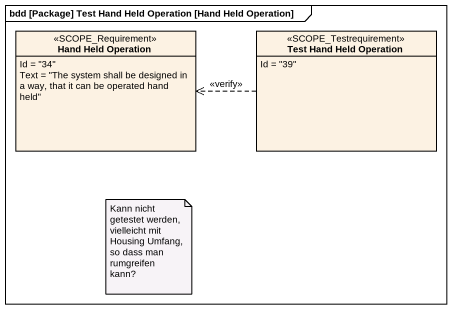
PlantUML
@startuml
mainframe bdd [Package] Test Hand Held Operation [Hand Held Operation]
hide circle
hide empty members
class "Hand Held Operation" as Hand_Held_Operation <<SCOPE_Requirement>> {
  Id = "34"
  Text = "The system shall be designed in a way, that it can be operated hand held"
}
class "Test Hand Held Operation" as Test_Hand_Held_Operation <<SCOPE_Testrequirement>> {
  Id = "39"
}
Test_Hand_Held_Operation .left.> Hand_Held_Operation : <<verify>>
note as N1
  Kann nicht getestet werden, vielleicht mit Housing Umfang, so dass man rumgreifen kann?
end note
@enduml
